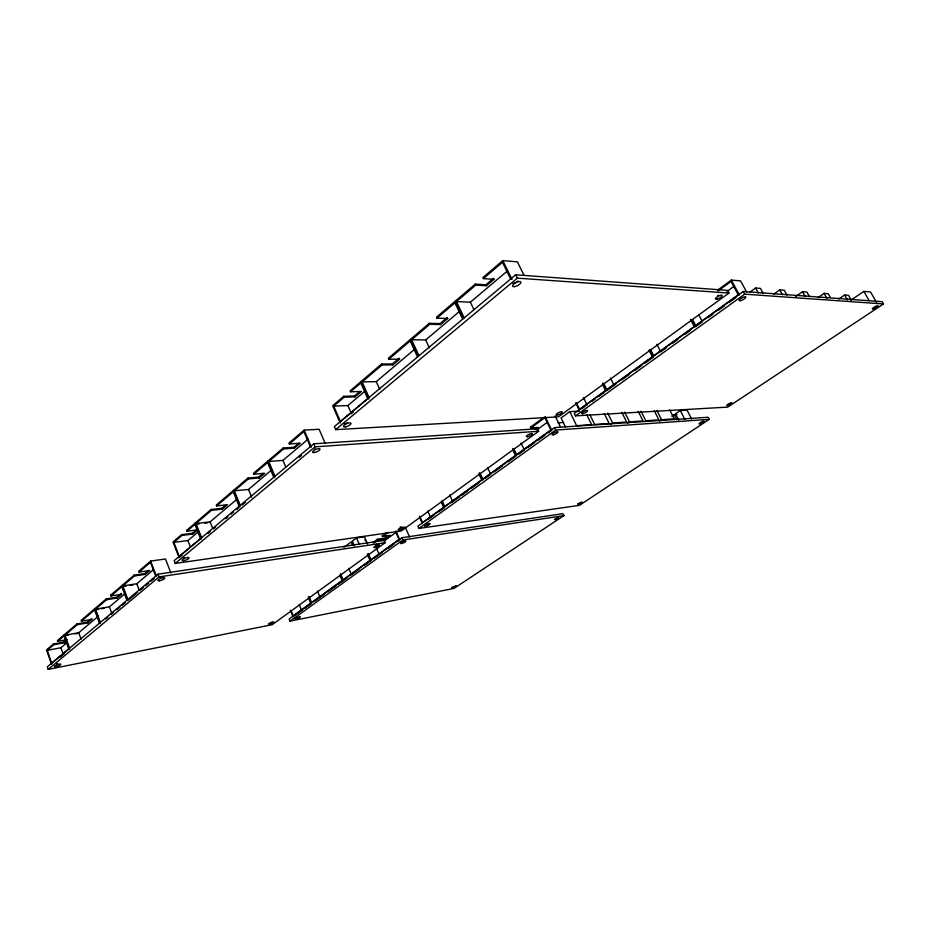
<?xml version="1.0" encoding="UTF-8"?>
<svg xmlns="http://www.w3.org/2000/svg" width="930" height="930" viewBox="0 0 930 930"><rect width="100%" height="100%" fill="white"/><g stroke="black" fill="none" stroke-linecap="round" stroke-linejoin="round"><path stroke-width="1.4" d="M66.983 639.503L63.984 642.049L53.429 643.99L46.5 649.907L51.569 664.322M91.768 618.52L87.594 622.054L76.981 623.902L57.428 640.584L57.695 641.351L66.937 639.666M121.365 593.456L116.982 597.176L106.299 598.885L81.142 620.345L81.433 621.159L92.058 619.322L87.885 622.856L77.271 624.704L64.926 635.225L69.576 648.233M100.37 622.449L95.511 609.162L106.601 599.711L117.285 597.99L121.679 594.27L110.984 595.967L110.682 595.154L134.118 575.147L144.859 573.566L148.544 570.45M170.899 573.043L165.494 558.988L150.637 561.069L138.721 571.229L139.035 572.066L149.777 570.497L145.173 574.391L134.431 575.984L122.807 585.9L127.863 599.443M196.451 529.879L192.464 533.25L181.652 534.599L173.015 541.969L179.118 557.686M226.118 504.758L221.933 508.292L211.098 509.477L186.639 530.344L186.965 531.193L197.776 529.868L192.789 534.076L181.989 535.436L173.829 542.376L179.281 556.431L200.566 538.621L194.951 524.38L199.194 523.881M263.237 473.324L258.807 477.067L247.95 478.043L216.318 505.025L216.667 505.908L227.513 504.746L222.282 509.163L211.447 510.361L195.998 523.52L201.601 537.726M298.867 443.145L294.008 447.26L283.139 448.016L253.472 473.324L253.844 474.219L264.713 473.277L259.179 477.962L248.31 478.938L234.348 490.842L240.242 505.374M325.233 443.471L319.118 429.265L304.122 430.113L288.974 443.04L289.358 443.959L300.227 443.238L294.392 448.167L283.522 448.934L268.782 461.489L274.955 476.323M359.91 391.46L354.597 395.959L343.751 396.296L332.684 405.736L340.206 422.999M369.082 397.54L362.142 381.928L382.032 364.978L392.844 364.897L399.575 359.201L399.133 358.248L392.402 363.944L381.602 364.014L350.133 390.856L350.54 391.774L361.386 391.472L355.004 396.866L344.158 397.226L333.719 406.119L340.438 421.546L367.757 398.679L360.805 383.032L350.54 391.774M419.012 355.748L411.641 339.741L429.776 324.291L440.518 324.57L447.69 318.49L447.237 317.514L440.053 323.594L429.311 323.303L388.333 358.271L388.775 359.236L399.575 359.201M464.221 317.909L456.456 301.553L475.73 285.126L486.367 285.777L494.004 279.326L493.516 278.326L485.89 284.778L475.242 284.115L436.507 317.165L436.972 318.153L447.69 318.49M524.078 275.431L517.382 261.853L502.793 260.609L482.891 277.593L483.379 278.605L494.004 279.326M57.695 641.351L64.1 635.899L68.75 648.942L51.696 663.218L47.163 650.337L53.708 644.757L64.263 642.816L66.263 641.119M81.433 621.159L94.628 609.917L98.789 609.22M110.984 595.967L121.877 586.691L126.933 600.222M139.035 572.066L150.462 562.325L155.729 576.123M186.965 531.193L194.951 524.38M216.667 505.908L233.232 491.784L239.126 506.315M253.844 474.219L267.619 462.489L273.78 477.311M289.358 443.959L303.901 431.567L310.353 446.691M388.775 359.236L410.2 340.973L417.558 356.969M436.972 318.153L454.921 302.855L462.675 319.199M483.379 278.605L502.479 262.318L510.663 279.035M47.163 650.337L60.915 647.757L67.286 642.386M64.926 635.225L78.736 632.737L98.603 615.974M95.511 609.162L109.415 606.848L124.841 593.828M122.807 585.9L136.791 583.749L153.427 569.706M173.829 542.376L187.918 540.562L198.497 531.635M195.998 523.52L210.122 521.858L236.429 499.654M234.348 490.842L248.508 489.459L271.804 469.801M268.782 461.489L282.964 460.373L308.202 439.088M333.719 406.119L347.878 405.561L365.188 390.949M362.142 381.928L376.266 381.637L414.431 349.424M411.641 339.741L425.684 339.927L460.001 310.969M456.456 301.553L470.382 302.204L507.524 270.851M158.042 574.159L47.314 666.845L48.209 669.391L272.246 624.681L385.171 542.69L384.171 540.376L158.042 574.159L159.1 576.902L48.209 669.391M313.736 443.831L174.166 560.662L175.235 563.441L401.342 530.949L538.621 431.253L537.424 428.765L313.736 443.831L315.026 446.853L538.621 431.253M515.685 274.792L334.335 426.591L335.66 429.648L558.477 416.838L728.946 293.055L727.481 290.346L515.685 274.792L517.336 278.14L728.946 293.055M59.985 657.289L64.182 653.778M105.718 619.055L107.915 617.206M111.216 614.451L113.414 612.614M116.715 609.859L120.005 607.104M122.214 605.267L125.504 602.5M137.686 592.317L127.701 600.664L122.028 585.458M139.907 590.469L143.232 587.69M145.452 585.83L148.777 583.052M150.997 581.192L154.322 578.413M180.176 556.791L182.303 555.024M208.041 533.506L210.25 531.658M213.563 528.891L215.76 527.043M225.699 518.742L227.908 516.894M231.221 514.127L233.418 512.279M236.732 509.512L238.94 507.664M242.219 504.932L245.462 502.212M299.169 457.316L301.39 455.456M351.215 413.792L353.423 411.955M175.235 563.441L315.026 446.853M335.66 429.648L517.336 278.14M343.879 547.363L345.937 545.829M347.076 544.98L351.226 541.899L352.761 545.492M367.548 543.969L364.455 536.796L356.539 537.935L352.365 541.039L354.423 545.852M373.139 542.457L377.58 539.202L385.101 538.098L388.566 535.564M373.616 543.027L377.882 539.9L385.392 538.784L390.03 535.413L382.521 536.505L382.218 535.808L386.578 532.623M535.878 429.114L538.133 427.475L530.844 427.963L530.484 427.207L543.969 417.326M717.669 290.102L731.329 280.093L740.582 280.883L746.616 292.008M382.521 536.505L388.263 532.297M530.844 427.963L544.864 417.698L550.804 430.009L516.615 454.665L513.755 448.609M718.204 290.834L731.027 281.453L738.234 294.798L695.663 325.5L692.525 319.548M534.401 429.195L536.657 427.556M384.078 541.074L396.843 531.786M536.819 429.904L547.328 422.255M726.911 291.543L733.921 286.44M579.355 411.141L569.776 411.641L561.081 417.942L565.394 426.835M401.83 537.738L289.149 618.996L290.021 621.135L454.014 588.411L563.906 515.627L562.964 513.662L401.83 537.738L402.829 540.016L563.906 515.627M554.524 427.602L417.942 526.113L418.965 528.414L579.437 505.339L709.265 419.349L708.183 417.256L554.524 427.602L555.722 430.067L709.265 419.349M743.244 291.497L574.252 413.385L575.461 415.861L727.748 407.108L883.5 303.947L882.21 301.704L743.244 291.497L744.686 294.159L883.5 303.947M294.182 615.986L302.238 610.185M304.529 608.522L311.434 603.558L308.911 597.455M314.933 601.036L324.256 594.317M327.755 591.794L335.916 585.912M338.253 584.226L347.553 577.518M351.04 575.007L359.178 569.148M364.978 564.963L370.791 560.778L368.082 554.466M374.267 558.267L382.393 552.408M388.205 548.223L394.006 544.038M397.494 541.527L399.807 539.853L395.878 530.879M428.195 519.393L434.031 515.197M438.693 511.837L444.517 507.629L441.564 501.072M451.434 502.642L459.501 496.829M461.815 495.167L467.569 491.017M471.033 488.517L479.101 482.705M484.89 478.531L490.726 474.323M494.225 471.801L502.398 465.918M508.233 461.71L515.232 456.665M518.684 454.177L524.38 450.074M527.81 447.597L534.657 442.668M538.075 440.204L544.922 435.263M548.34 432.799L551.769 430.334L545.096 416.5M581.622 408.805L585.028 406.364M591.817 401.458L595.223 399.017M598.618 396.564L604.279 392.483M607.72 390.007L615.927 384.09M621.786 379.87L628.819 374.79M634.679 370.57L641.723 365.502M645.234 362.967L653.441 357.05L649.733 349.82M661.59 351.168L666.252 347.82M672.076 343.612L677.9 339.415M684.887 334.382L690.711 330.185M702.324 321.815L695.373 326.825L691.502 319.467M708.125 317.642L712.764 314.294M718.553 310.12L724.354 305.935M728.992 302.599L735.944 297.577M290.021 621.135L402.829 540.016M418.965 528.414L555.722 430.067M575.461 415.861L744.686 294.159M749.871 292.148L755.625 288.021L760.461 288.393L763.146 293.31M773.853 294.066L779.735 289.904L784.304 290.265L786.943 295.054M610.464 424.464L612.626 422.952L626.634 422.011L621.786 412.304M795.592 296.554L802.544 291.695L806.868 292.043L809.46 296.693M627.343 423.313L629.482 421.825L643.037 420.918L638.224 411.374M818.214 297.484L824.143 293.392L828.246 293.717L830.339 297.461M838.779 298.983L844.626 295.008L848.52 295.31L851.264 300.169M659.451 421.127L661.567 419.686L674.25 418.837L669.705 409.944M671.809 416.291L674.192 414.675L676.9 414.513M691.618 419.012L687.049 410.142L680.295 410.537L675.506 413.78L678.761 420.151M850.892 300.169L863.877 291.404L870.573 291.974L876.49 302.331M65.472 635.655L68.239 635.155M75.144 633.911L77.899 633.411M101.579 608.755L104.358 608.29M110.682 595.154L113.355 594.723M123.272 586.47L126.073 586.04M130.27 585.4L133.06 584.958M159.1 576.902L385.171 542.69M382.218 535.808L385.973 535.262M204.844 523.206L207.669 522.869M530.484 427.207L532.913 427.044M558.07 422.848L563.58 422.499M863.877 291.404L869.166 300.692M844.626 295.008L847.381 299.89M824.143 293.392L826.944 298.402M802.544 291.695L805.148 296.379M779.735 289.904L782.386 294.717M755.625 288.021L758.322 292.962M731.329 280.093L739.42 295.077M698.942 315.177L702.069 321.071M690.467 319.385L694.233 326.535L653.709 355.772L650.407 349.32M656.871 344.274L660.823 351.935M680.295 410.537L684.887 419.465M649.047 350.308L652.36 356.748L606.802 389.612L603.651 383.3M674.192 414.675L676.796 419.767M656.987 410.665L661.567 419.686M654.313 410.827L658.893 419.86L645.792 420.732L640.991 411.211M610.417 378.045L614.184 385.543M624.635 412.141L629.482 421.825M602.687 383.114L606.546 390.856M602.384 384.218L605.546 390.542L579.599 409.258L576.53 403.004M607.732 413.094L612.626 422.952M604.279 413.618L609.185 423.487L594.689 424.464L589.748 414.443M583.459 397.622L587.121 405.062M586.691 414.617L591.631 424.661L576.623 425.673L569.776 411.641M575.612 402.806L579.367 410.444M502.793 260.609L511.988 279.372M555.129 415.943L560.558 427.149M485.89 284.778L486.367 285.777M475.242 284.115L475.73 285.126M470.382 302.204L473.951 309.655M455.212 301.204L463.303 318.246M521.044 443.006L524.462 450.213M512.895 448.411L516.394 455.828M512.616 449.434L515.476 455.491L482.775 479.078L480.02 473.126M440.053 323.594L440.518 324.57M429.311 323.303L429.776 324.291M487.529 467.534L490.575 474.102M425.684 339.927L429.346 347.843M479.194 472.917L482.565 480.217M478.927 473.916L481.67 479.88L444.714 506.536L442.378 501.34M410.467 339.38L418.151 356.062M392.402 363.944L392.844 364.897M449.748 494.993L452.666 501.433M381.602 364.014L382.032 364.978M441.343 502.084L443.691 507.303L422.557 522.544L419.697 516.104M376.266 381.637L379.719 389.356M427.73 510.965L430.578 517.359M361.049 381.544L368.826 399.063M419.488 517.103L422.371 523.602M354.597 395.959L355.004 396.866M405.12 526.857L409.595 537.029M347.878 405.561L351.226 413.187M343.751 396.296L344.158 397.226M395.68 531.89L399.017 539.505L370.965 559.744L368.28 553.49M385.101 538.098L385.392 538.784M377.58 539.202L377.882 539.9M376.487 548.223L379.161 554.42M367.338 554.175L370.024 560.418L343.077 579.855L340.485 573.705M356.539 537.935L359.12 543.957M304.122 430.113L311.376 447.109M348.773 568.37L351.354 574.473M294.008 447.26L294.392 448.167M340.287 574.647L342.914 580.866M340.101 575.589L342.17 580.518L311.585 602.57L309.097 596.537M283.139 448.016L283.522 448.934M282.964 460.373L285.766 467.046M267.828 461.082L274.745 477.729M317.456 591.131L319.943 597.118M258.807 477.067L259.179 477.962M308.237 597.153L310.736 603.21L293.183 615.869L291.23 611.08M247.95 478.043L248.31 478.938M299.193 604.57L301.39 609.929M248.508 489.459L251.716 497.306M290.3 610.103L293.043 616.811M233.43 490.424L240.045 506.745M221.933 508.292L222.282 509.163M211.098 509.477L211.447 510.361M210.122 521.858L212.656 528.252M195.126 523.102L201.415 539.04M192.464 533.25L192.789 534.076M187.918 540.562L190.394 546.887M181.652 534.599L181.989 535.436M150.637 561.069L156.542 576.553M144.859 573.566L145.173 574.391M134.118 575.147L134.431 575.984M136.791 583.749L139.314 590.457M116.982 597.176L117.285 597.99M109.415 606.848L111.844 613.428M106.299 598.885L106.601 599.711M94.767 608.72L100.219 623.646M94.628 609.917L99.475 623.205M87.594 622.054L87.885 622.856M76.981 623.902L77.271 624.704M78.736 632.737L81.061 639.177M64.228 634.783L69.436 649.384M63.984 642.049L64.263 642.816M60.915 647.757L63.182 654.139M53.429 643.99L53.708 644.757M347.169 422.766A4.115 1.36 -23.3 0 1 346.193 423.22M345.204 423.569A4.115 1.36 -23.3 0 1 344.251 423.813M517.94 281.011A4.627 1.709 -26.8 0 1 517.045 281.662M516.01 282.267A4.627 1.709 -26.8 0 1 514.918 282.755M513.848 283.115A4.627 1.709 -26.8 0 1 512.86 283.325M718.413 295.194A3.848 1.116 -28.5 0 1 717.542 295.682M184.314 557.535A3.708 1.046 -21 0 1 183.419 557.791M400.784 526.706A3.092 0.767 -23.8 0 1 400.063 527.043M315.34 448.876A4.034 1.302 -22.8 0 1 314.363 449.225M364.944 539.667A2.569 1.825 82 0 1 365.444 540.853M161.867 576.937A3.662 1 -20.8 0 1 161.03 577.321M57.625 663.404A3.429 0.814 -20 0 1 56.788 663.718M376.58 544.352A3.046 0.744 -23.5 0 1 375.871 544.689M451.829 587.655L456.2 585.912L451.829 587.655M554.547 519.475C558.512 520.544 561.383 514.79 554.547 519.475M577.856 504.002C581.715 505.176 585.11 499.119 577.856 504.002M557.419 415.047A3.429 0.942 -26 0 0 562.29 412.118A3.429 0.942 -26 0 0 557.849 413.071A3.429 0.942 -26 0 0 557.419 415.047M717.239 299.1A3.848 1.116 -28.5 0 0 722.203 295.507A3.848 1.116 -28.5 0 0 716.89 297.112A3.848 1.116 -28.5 0 0 717.239 299.1M345.565 426.858A4.115 1.36 -23.3 0 0 351.005 423.371A4.115 1.36 -23.3 0 0 345.018 424.545A4.115 1.36 -23.3 0 0 345.565 426.858M514.464 286.638A4.627 1.697 -26.8 0 0 520.963 282.441A4.627 1.697 -26.8 0 0 514.883 283.208A4.627 1.697 -26.8 0 0 514.464 286.638M399.644 529.879A3.092 0.767 -23.8 0 0 403.806 527.403A3.092 0.767 -23.8 0 0 399.435 528.519A3.092 0.767 -23.8 0 0 399.644 529.879M527.694 436.682A3.36 0.907 -25.5 0 0 532.425 433.845A3.36 0.907 -25.5 0 0 527.984 434.833A3.36 0.907 -25.5 0 0 527.694 436.682M183.675 560.732A3.72 1.035 -21.1 0 0 189.081 557.977A3.72 1.035 -21.1 0 0 184.047 558.686A3.72 1.035 -21.1 0 0 183.675 560.732M314.7 452.457A4.034 1.29 -22.8 0 0 320.001 449.109A4.034 1.29 -22.8 0 0 314.096 450.294A4.034 1.29 -22.8 0 0 314.7 452.457M269.537 624.274A2.848 0.628 -22.4 0 0 273.757 622.17A2.848 0.628 -22.4 0 0 270.095 622.891A2.848 0.628 -22.4 0 0 269.537 624.274M375.429 547.491A3.046 0.732 -23.5 0 0 379.487 545.085A3.046 0.732 -23.5 0 0 375.139 546.224A3.046 0.732 -23.5 0 0 375.429 547.491M56.056 666.717A3.429 0.814 -20.1 0 0 60.834 664.311A3.429 0.814 -20.1 0 0 55.928 665.275A3.429 0.814 -20.1 0 0 56.056 666.717M159.472 580.797A3.662 0.988 -20.8 0 0 164.796 578.123A3.662 0.988 -20.8 0 0 159.821 578.855A3.662 0.988 -20.8 0 0 159.472 580.797M296.193 618.973A2.79 0.605 -22.7 0 0 300.344 616.904A2.79 0.605 -22.7 0 0 296.833 617.601A2.79 0.605 -22.7 0 0 296.193 618.973M401.888 543.422A2.976 0.709 -23.8 0 0 405.922 541.062A2.976 0.709 -23.8 0 0 401.748 542.144A2.976 0.709 -23.8 0 0 401.888 543.422M700.488 423.766A2.871 0.639 -26.9 0 0 704.173 421.325A2.871 0.639 -26.9 0 0 700.162 422.697A2.871 0.639 -26.9 0 0 700.488 423.766M426.045 526.113A3.023 0.732 -24.1 0 0 430.148 523.683A3.023 0.732 -24.1 0 0 425.928 524.776A3.023 0.732 -24.1 0 0 426.045 526.113M553.338 434.787A3.29 0.86 -25.8 0 0 558.023 432.02A3.29 0.86 -25.8 0 0 553.792 432.95A3.29 0.86 -25.8 0 0 553.338 434.787M728.19 405.399A2.93 0.651 -27.2 0 0 731.991 402.876A2.93 0.651 -27.2 0 0 727.958 404.248A2.93 0.651 -27.2 0 0 728.19 405.399M873.654 308.934A3.267 0.744 -28.9 0 0 878.106 305.982A3.267 0.744 -28.9 0 0 873.944 307.33A3.267 0.744 -28.9 0 0 873.654 308.934M582.854 413.629A3.36 0.895 -26.2 0 0 587.644 410.769A3.36 0.895 -26.2 0 0 583.377 411.699A3.36 0.895 -26.2 0 0 582.854 413.629M740.896 300.599A3.767 1.046 -28.6 0 0 745.825 297.1A3.767 1.046 -28.6 0 0 740.722 298.635A3.767 1.046 -28.6 0 0 740.896 300.599"/></g></svg>
